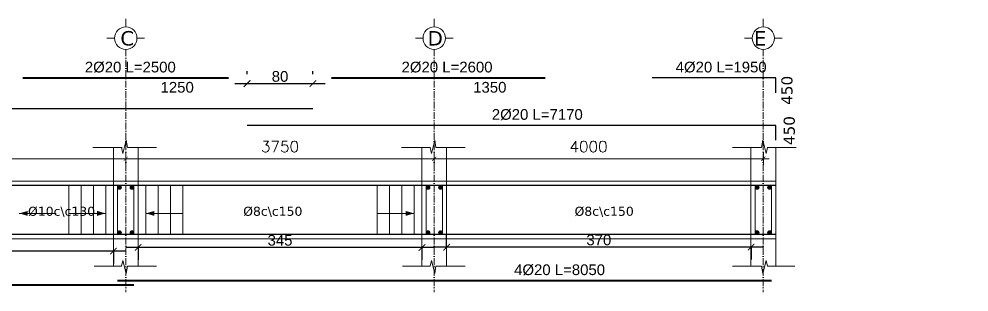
# Model space of a CAD drawing. Header units: inches. Extents: x -26151 to 62940, y -10194 to 246332.
# Drawn here: x -809 to 346, y 127007 to 127339 of the extents above; entities that cross this region are included whole.
import ezdxf

# ---------------------------------------------------------------- set-up
doc = ezdxf.new("R2010")
doc.units = ezdxf.units.IN
doc.header["$LTSCALE"] = 0.7
doc.header["$MEASUREMENT"] = 0
doc.linetypes.add('ACAD_ISO10W100', pattern=[18, 12, -3, 0, -3])
doc.layers.get('0').update_dxf_attribs({"lineweight": 13})
doc.layers.get('Defpoints').update_dxf_attribs({"lineweight": 5})
for name, color, linetype, lineweight in [('axis', 254, 'ACAD_ISO10W100', 9), ('BEAM FRAME', 5, 'Continuous', 18), ('COLUMN', 4, 'Continuous', 20), ('elevline', 30, 'Continuous', 20), ('FRAME 070', 5, 'Continuous', 60), ('hach', 9, 'Continuous', 9), ('hatch', 9, 'Continuous', 9), ('renforcment', 141, 'Continuous', 40), ('tex', 3, 'Continuous', 25), ('TEXT', 3, 'Continuous', 25), ('top rein. extension', 50, 'Continuous', 20), ('top renforcment', 7, 'Continuous', 40)]:
    doc.layers.add(name, color=color, linetype=linetype, lineweight=lineweight)
doc.styles.add('100', font='romans.shx', dxfattribs={"height": 13.5})
doc.styles.add('romanc', font='verdana.ttf', dxfattribs={"height": 250})
doc.styles.get("Standard").update_dxf_attribs({"font": 'arial.ttf', "height": 13})
doc.dimstyles.new('100', dxfattribs={"dimtxt": 13.5, "dimasz": 5, "dimexe": 7, "dimexo": 7, "dimgap": 8, "dimtad": 1, "dimdec": 0, "dimlfac": 10, "dimzin": 4, "dimdsep": 46, "dimtxsty": '100', "dimblk": 'ARCHTICK', "dimcen": 0.09, "dimdle": 7, "dimclrd": 1, "dimclre": 8, "dimclrt": 2, "dimadec": 0, "dimazin": 1, "dimtfac": 1, "dimtdec": 0, "dimtix": 1, "dimtofl": 0, "dimtmove": 0, "dimatfit": 3, "dimldrblk": 'ARCHTICK', "dimfxl": 0, "dimtolj": 1, "dimtzin": 0, "dimlwd": -1, "dimlwe": -1, "dimarcsym": 0})
doc.dimstyles.get("Standard").update_dxf_attribs({"dimtxt": 13, "dimasz": 5, "dimexe": 0.18, "dimexo": 0.0625, "dimgap": 6, "dimtad": 1, "dimdec": 0, "dimlfac": 10, "dimzin": 0, "dimdsep": 46, "dimtxsty": 'Standard', "dimblk": 'ARCHTICK', "dimcen": 0.09, "dimse1": 1, "dimse2": 1, "dimclrd": 1, "dimclre": 7, "dimclrt": 3, "dimadec": 0, "dimazin": 0, "dimtfac": 1, "dimtdec": 0, "dimtix": 1, "dimtofl": 0, "dimtmove": 0, "dimatfit": 3, "dimldrblk": 'ARCHTICK', "dimfxl": 0, "dimtolj": 1, "dimtzin": 0, "dimarcsym": 0})
doc.dimstyles.new('STANDARD$0', dxfattribs={"dimscale": 0, "dimtxt": 50, "dimasz": 8, "dimexe": 15, "dimexo": 0.0625, "dimgap": 2, "dimtad": 1, "dimdec": 0, "dimzin": 0, "dimdsep": 46, "dimtxsty": 'Standard', "dimblk1": 'ARCHTICK', "dimblk2": 'ARCHTICK', "dimsah": 1, "dimcen": 0.09, "dimdle": 15, "dimclrd": 3, "dimclre": 3, "dimclrt": 3, "dimazin": 0, "dimtfac": 1, "dimtdec": 0, "dimtofl": 0, "dimtmove": 1, "dimatfit": 3, "dimldrblk": 'ARCHTICK', "dimfxl": 0, "dimtolj": 1, "dimtzin": 0, "dimarcsym": 0})

# ---------------------------------------------------------------- blocks, each defined once
blk = doc.blocks.new('*D1638')
at = {"layer": 'Defpoints', "color": 0, "lineweight": 30, "transparency": 16777216}
for p in [(-1289.1, 127219.3, -167.8), (-89.1, 127229.3), (-89.1, 127219.3, 33.7)]:
    blk.add_point(p, dxfattribs=at)
at = {"layer": 'TEXT', "color": 3, "transparency": 16777216, "insert": (-1143.2, 127242.3), "char_height": 13, "attachment_point": 5}
blk.add_mtext('\\A1;2%%C20 L=12000', dxfattribs=at)
blk = doc.blocks.new('_ArchTick')
at = {"color": 0, "linetype": 'ByBlock', "lineweight": 0, "const_width": 0.15}
blk.add_lwpolyline([(-0.5, -0.5), (0.5, 0.5)], dxfattribs=at)
blk = doc.blocks.new('*D1640')
at = {"color": 8, "transparency": 16777216}
for p, q in [((-679.1, 127162.1), (-679.1, 127175.7)), ((-304.1, 127159.8), (-304.1, 127175.7))]:
    blk.add_line(p, q, dxfattribs=at)
at = {"color": 1, "transparency": 16777216}
blk.add_line((-686.1, 127168.7), (-297.1, 127168.7), dxfattribs=at)
at = {"layer": 'Defpoints', "color": 0, "transparency": 16777216}
for p in [(-304.1, 127168.7), (-679.1, 127155.1), (-304.1, 127152.8)]:
    blk.add_point(p, dxfattribs=at)
at = {"color": 1, "transparency": 16777216, "xscale": 5, "yscale": 5, "zscale": 5, "rotation": 180}
blk.add_blockref('_ArchTick', (-679.1, 127168.7), dxfattribs=at)
at = {"color": 1, "transparency": 16777216, "xscale": 5, "yscale": 5, "zscale": 5}
blk.add_blockref('_ArchTick', (-304.1, 127168.7), dxfattribs=at)
at = {"color": 2, "lineweight": 30, "transparency": 16777216, "insert": (-491.6, 127183.5), "char_height": 13.5, "attachment_point": 5, "style": '100'}
blk.add_mtext('\\A1;3750', dxfattribs=at)
blk = doc.blocks.new('*D1641')
at = {"layer": 'Defpoints', "color": 0, "lineweight": 30, "transparency": 16777216}
for p in [(-689.1, 127020.5, -37100.9), (-689.1, 127020.5), (105.9, 127020.5, -13652.7)]:
    blk.add_point(p, dxfattribs=at)
at = {"layer": 'TEXT', "color": 3, "transparency": 16777216, "insert": (-151.8, 127033.5), "char_height": 13, "attachment_point": 5}
blk.add_mtext('\\A1;4%%C20 L=8050', dxfattribs=at)
blk = doc.blocks.new('*D1642')
at = {"layer": 'Defpoints', "color": 0, "lineweight": 30, "transparency": 16777216}
for p in [(-1604.1, 127015.4, -37100.9), (-1604.1, 127015.4), (-669.1, 127015.4, -13652.7)]:
    blk.add_point(p, dxfattribs=at)
at = {"layer": 'TEXT', "color": 3, "transparency": 16777216, "insert": (-927.7, 127028.4), "char_height": 13, "attachment_point": 5}
blk.add_mtext('\\A1;2%%C20 L=9400', dxfattribs=at)
blk = doc.blocks.new('*D1643')
at = {"color": 8, "transparency": 16777216}
for p, q in [((-1054.1, 127162.4), (-1054.1, 127175.7)), ((-679.1, 127161.1), (-679.1, 127175.7))]:
    blk.add_line(p, q, dxfattribs=at)
at = {"color": 1, "transparency": 16777216}
blk.add_line((-1061.1, 127168.7), (-672.1, 127168.7), dxfattribs=at)
at = {"layer": 'Defpoints', "color": 0, "transparency": 16777216}
for p in [(-679.1, 127168.7), (-1054.1, 127155.4), (-679.1, 127154.1)]:
    blk.add_point(p, dxfattribs=at)
at = {"color": 1, "transparency": 16777216, "xscale": 5, "yscale": 5, "zscale": 5, "rotation": 180}
blk.add_blockref('_ArchTick', (-1054.1, 127168.7), dxfattribs=at)
at = {"color": 1, "transparency": 16777216, "xscale": 5, "yscale": 5, "zscale": 5}
blk.add_blockref('_ArchTick', (-679.1, 127168.7), dxfattribs=at)
at = {"color": 2, "lineweight": 30, "transparency": 16777216, "insert": (-866.6, 127183.5), "char_height": 13.5, "attachment_point": 5, "style": '100'}
blk.add_mtext('\\A1;3750', dxfattribs=at)
blk = doc.blocks.new('*D1646')
at = {"layer": 'Defpoints', "color": 0, "lineweight": 30, "transparency": 16777216}
for p in [(-804.1, 127266.9, -203.1), (-804.1, 127266.9), (-554.1, 127266.9, -189.9)]:
    blk.add_point(p, dxfattribs=at)
at = {"layer": 'TEXT', "color": 3, "transparency": 16777216, "insert": (-673.6, 127279.9), "char_height": 13, "attachment_point": 5}
blk.add_mtext('\\A1;2%%C20 L=2500', dxfattribs=at)
blk = doc.blocks.new('*D1647')
at = {"layer": 'Defpoints', "color": 0, "lineweight": 30, "transparency": 16777216}
for p in [(-679.1, 127265.3), (-554.1, 127265.3), (-554.1, 127242.9)]:
    blk.add_point(p, dxfattribs=at)
at = {"layer": 'TEXT', "color": 3, "transparency": 16777216, "insert": (-616.6, 127255.5), "char_height": 13, "attachment_point": 5}
blk.add_mtext('\\A1;1250', dxfattribs=at)
blk = doc.blocks.new('*D1650')
at = {"color": 8, "transparency": 16777216}
for p, q in [((-304.1, 127159.8), (-304.1, 127175.7)), ((95.9, 127161.1), (95.9, 127175.7))]:
    blk.add_line(p, q, dxfattribs=at)
at = {"color": 1, "transparency": 16777216}
blk.add_line((102.9, 127168.7), (-311.1, 127168.7), dxfattribs=at)
at = {"layer": 'Defpoints', "color": 0, "transparency": 16777216}
for p in [(-304.1, 127168.7), (-304.1, 127152.8), (95.9, 127154.1)]:
    blk.add_point(p, dxfattribs=at)
at = {"color": 1, "transparency": 16777216, "xscale": 5, "yscale": 5, "zscale": 5, "rotation": 180}
blk.add_blockref('_ArchTick', (-304.1, 127168.7), dxfattribs=at)
at = {"color": 1, "transparency": 16777216, "xscale": 5, "yscale": 5, "zscale": 5}
blk.add_blockref('_ArchTick', (95.9, 127168.7), dxfattribs=at)
at = {"color": 2, "lineweight": 30, "transparency": 16777216, "insert": (-116.6, 127183.5), "char_height": 13.5, "attachment_point": 5, "style": '100'}
blk.add_mtext('\\A1;4000', dxfattribs=at)
blk = doc.blocks.new('*D1651')
at = {"layer": 'Defpoints', "color": 0, "lineweight": 30, "transparency": 16777216}
for p in [(-39.1, 127266.9, -203.1), (-39.1, 127266.9), (345.9, 127266.9, -189.9)]:
    blk.add_point(p, dxfattribs=at)
at = {"layer": 'TEXT', "color": 3, "transparency": 16777216, "insert": (44.6, 127279.9), "char_height": 13, "attachment_point": 5}
blk.add_mtext('\\A1;4%%C20 L=1950', dxfattribs=at)
blk = doc.blocks.new('*D1654')
at = {"layer": 'Defpoints', "color": 0, "lineweight": 30, "transparency": 16777216}
for p in [(-429.1, 127266.9, -203.1), (-429.1, 127266.9), (-169.1, 127266.9, -189.9)]:
    blk.add_point(p, dxfattribs=at)
at = {"layer": 'TEXT', "color": 3, "transparency": 16777216, "insert": (-288.6, 127279.9), "char_height": 13, "attachment_point": 5}
blk.add_mtext('\\A1;2%%C20 L=2600', dxfattribs=at)
blk = doc.blocks.new('*D1655')
at = {"layer": 'Defpoints', "color": 0, "lineweight": 30, "transparency": 16777216}
for p in [(-304.1, 127265.3), (-169.1, 127265.3), (-169.1, 127242.9)]:
    blk.add_point(p, dxfattribs=at)
at = {"layer": 'TEXT', "color": 3, "transparency": 16777216, "insert": (-236.6, 127255.5), "char_height": 13, "attachment_point": 5}
blk.add_mtext('\\A1;1350', dxfattribs=at)
blk = doc.blocks.new('*D1661')
at = {"layer": 'Defpoints', "color": 0, "linetype": 'ByBlock', "transparency": 16777216}
for p in [(80.9, 127071.4), (-289.1, 127061.3), (-289.1, 127061.3)]:
    blk.add_point(p, dxfattribs=at)
at = {"layer": 'hach', "color": 3, "lineweight": -2, "transparency": 16777216}
for p, q in [((-289.1, 127061.3), (-289.1, 127076.3)), ((95.9, 127061.3), (-304.1, 127061.3)), ((80.9, 127062.3), (80.9, 127046.3))]:
    blk.add_line(p, q, dxfattribs=at)
at = {"layer": 'hach', "color": 3, "linetype": 'ByBlock', "lineweight": -2, "transparency": 16777216, "xscale": 8, "yscale": 8, "zscale": 8, "rotation": 180}
blk.add_blockref('_ArchTick', (-289.1, 127061.3), dxfattribs=at)
at = {"layer": 'hach', "color": 3, "linetype": 'ByBlock', "lineweight": -2, "transparency": 16777216, "xscale": 8, "yscale": 8, "zscale": 8}
blk.add_blockref('_ArchTick', (80.9, 127061.3), dxfattribs=at)
at = {"layer": 'hach', "color": 3, "linetype": 'ByBlock', "lineweight": 30, "transparency": 16777216, "insert": (-104.1, 127069.9), "char_height": 13, "attachment_point": 5}
blk.add_mtext('\\A1;370', dxfattribs=at)
blk = doc.blocks.new('*D1662')
at = {"layer": 'Defpoints', "color": 0, "linetype": 'ByBlock', "transparency": 16777216}
for p in [(-664.1, 127071.4), (-319.1, 127071.4), (-664.1, 127060.8)]:
    blk.add_point(p, dxfattribs=at)
at = {"layer": 'hach', "color": 3, "lineweight": -2, "transparency": 16777216}
for p, q in [((-304.1, 127060.8), (-679.1, 127060.8)), ((-664.1, 127061.9), (-664.1, 127045.8)), ((-319.1, 127061.9), (-319.1, 127045.8))]:
    blk.add_line(p, q, dxfattribs=at)
at = {"layer": 'hach', "color": 3, "linetype": 'ByBlock', "lineweight": -2, "transparency": 16777216, "xscale": 8, "yscale": 8, "zscale": 8, "rotation": 180}
blk.add_blockref('_ArchTick', (-664.1, 127060.8), dxfattribs=at)
at = {"layer": 'hach', "color": 3, "linetype": 'ByBlock', "lineweight": -2, "transparency": 16777216, "xscale": 8, "yscale": 8, "zscale": 8}
blk.add_blockref('_ArchTick', (-319.1, 127060.8), dxfattribs=at)
at = {"layer": 'hach', "color": 3, "linetype": 'ByBlock', "lineweight": 30, "transparency": 16777216, "insert": (-491.6, 127069.5), "char_height": 13, "attachment_point": 5}
blk.add_mtext('\\A1;345', dxfattribs=at)
blk = doc.blocks.new('*D1663')
at = {"layer": 'Defpoints', "color": 0, "linetype": 'ByBlock', "transparency": 16777216}
for p in [(-1039.1, 127071.4), (-694.1, 127071.4), (-1039.1, 127056.3)]:
    blk.add_point(p, dxfattribs=at)
at = {"layer": 'hach', "color": 3, "lineweight": -2, "transparency": 16777216}
for p, q in [((-679.1, 127056.3), (-1054.1, 127056.3)), ((-1039.1, 127057.3), (-1039.1, 127041.3)), ((-694.1, 127057.3), (-694.1, 127041.3))]:
    blk.add_line(p, q, dxfattribs=at)
at = {"layer": 'hach', "color": 3, "linetype": 'ByBlock', "lineweight": -2, "transparency": 16777216, "xscale": 8, "yscale": 8, "zscale": 8, "rotation": 180}
blk.add_blockref('_ArchTick', (-1039.1, 127056.3), dxfattribs=at)
at = {"layer": 'hach', "color": 3, "linetype": 'ByBlock', "lineweight": -2, "transparency": 16777216, "xscale": 8, "yscale": 8, "zscale": 8}
blk.add_blockref('_ArchTick', (-694.1, 127056.3), dxfattribs=at)
at = {"layer": 'hach', "color": 3, "linetype": 'ByBlock', "lineweight": 30, "transparency": 16777216, "insert": (-866.6, 127064.9), "char_height": 13, "attachment_point": 5}
blk.add_mtext('\\A1;345', dxfattribs=at)
blk = doc.blocks.new('*D1666')
at = {"layer": 'Defpoints', "color": 0, "linetype": 'ByBlock', "lineweight": 30, "transparency": 16777216}
for p in [(-451.6, 127260.1), (-531.6, 127229.3, -217.9), (-451.6, 127229.3, -217.9)]:
    blk.add_point(p, dxfattribs=at)
at = {"layer": 'hach', "color": 3, "lineweight": -2, "transparency": 16777216}
for p, q in [((-531.6, 127271.7), (-531.6, 127275.1)), ((-451.6, 127271.7), (-451.6, 127275.1)), ((-546.6, 127260.1), (-436.6, 127260.1))]:
    blk.add_line(p, q, dxfattribs=at)
at = {"layer": 'hach', "color": 3, "linetype": 'ByBlock', "lineweight": -2, "transparency": 16777216, "xscale": 8, "yscale": 8, "zscale": 8, "rotation": 180}
blk.add_blockref('_ArchTick', (-531.6, 127260.1), dxfattribs=at)
at = {"layer": 'hach', "color": 3, "linetype": 'ByBlock', "lineweight": -2, "transparency": 16777216, "xscale": 8, "yscale": 8, "zscale": 8}
blk.add_blockref('_ArchTick', (-451.6, 127260.1), dxfattribs=at)
at = {"layer": 'hach', "color": 3, "linetype": 'ByBlock', "lineweight": 30, "transparency": 16777216, "insert": (-491.6, 127268.7), "char_height": 13, "attachment_point": 5}
blk.add_mtext('\\A1;80', dxfattribs=at)
blk = doc.blocks.new('*D1667')
at = {"layer": 'Defpoints', "color": 0, "lineweight": 30, "transparency": 16777216}
for p in [(-488.3, 127209.3, 24.9), (-488.3, 127209.3), (228.6, 127209.3, -167.8)]:
    blk.add_point(p, dxfattribs=at)
at = {"layer": 'TEXT', "color": 3, "transparency": 16777216, "insert": (-178.9, 127222.3), "char_height": 13, "attachment_point": 5}
blk.add_mtext('\\A1;2%%C20 L=7170', dxfattribs=at)

msp = doc.modelspace()

# ---------------------------------------------------------------- hatches: boundary and pattern name
at = {"layer": 'elevline'}
for points in [[(-684.39, 127134.04, 1), (-689.14, 127134.04, 1)], [(-673.9, 127134.04, -1), (-669.14, 127134.04, -1)], [(-309.39, 127134.04, 1), (-314.14, 127134.04, 1)], [(-298.9, 127134.04, -1), (-294.14, 127134.04, -1)], [(90.61, 127134.04, 1), (85.86, 127134.04, 1)], [(101.1, 127134.04, -1), (105.86, 127134.04, -1)], [(-684.39, 127078.8, -1), (-689.14, 127078.8, -1)], [(-673.9, 127078.8, 1), (-669.14, 127078.8, 1)], [(-309.39, 127078.8, -1), (-314.14, 127078.8, -1)], [(-298.9, 127078.8, 1), (-294.14, 127078.8, 1)], [(90.61, 127078.8, -1), (85.86, 127078.8, -1)], [(101.1, 127078.8, 1), (105.86, 127078.8, 1)]]:
    msp.add_hatch(color=256, dxfattribs=at).paths.add_polyline_path(points)

# ---------------------------------------------------------------- linework, layer by layer
at = {"layer": 'axis'}
for p, q in [((-679.14, 127301.62, -217.91), (-679.14, 127006.68, -217.91)), ((-304.14, 127301.62, -217.91), (-304.14, 127006.68, -217.91)), ((-304.14, 127301.62, -217.91), (-304.14, 127006.68, -217.91)), ((95.86, 127301.62, -217.91), (95.86, 127006.68, -217.91)), ((95.86, 127301.62, -217.91), (95.86, 127006.68, -217.91))]:
    msp.add_line(p, q, dxfattribs=at)
at = {"layer": 'BEAM FRAME'}
for points in [[(-1604.14, 127141.42), (110.86, 127141.42)], [(110.86, 127071.42), (-1604.14, 127071.42)]]:
    msp.add_lwpolyline(points, dxfattribs=at)
at = {"layer": 'COLUMN', "lineweight": 20}
for p, q in [((-694.14, 127182.35), (-694.14, 127141.42)), ((-664.14, 127182.35), (-664.14, 127141.42)), ((-319.14, 127182.35), (-319.14, 127141.42)), ((-289.14, 127182.35), (-289.14, 127141.42)), ((80.86, 127182.35), (80.86, 127141.42)), ((110.86, 127182.35), (110.86, 127141.42)), ((-694.14, 127038), (-694.14, 127071.42)), ((-664.14, 127038), (-664.14, 127071.42)), ((-319.14, 127038), (-319.14, 127071.42)), ((-289.14, 127038), (-289.14, 127071.42)), ((80.86, 127038), (80.86, 127071.42)), ((110.86, 127038), (110.86, 127071.42))]:
    msp.add_line(p, q, dxfattribs=at)
at = {"layer": 'elevline'}
for p, q in [((-748.41, 127076.42, -217.91), (-748.41, 127136.42, -217.91)), ((-733.41, 127076.42, -217.91), (-733.41, 127136.42, -217.91)), ((-718.41, 127076.42, -217.91), (-718.41, 127136.42, -217.91)), ((-703.45, 127076.42, -217.91), (-703.45, 127136.42, -217.91)), ((-654.83, 127076.42, -217.91), (-654.83, 127136.42, -217.91)), ((-639.87, 127076.42, -217.91), (-639.87, 127136.42, -217.91)), ((-624.87, 127076.42, -217.91), (-624.87, 127136.42, -217.91)), ((-609.87, 127076.42, -217.91), (-609.87, 127136.42, -217.91)), ((-373.41, 127076.42, -217.91), (-373.41, 127136.42, -217.91)), ((-358.41, 127076.42, -217.91), (-358.41, 127136.42, -217.91)), ((-343.41, 127076.42, -217.91), (-343.41, 127136.42, -217.91)), ((-328.45, 127076.42, -217.91), (-328.45, 127136.42, -217.91))]:
    msp.add_line(p, q, dxfattribs=at)
for centre in [(-686.76, 127134.04, -217.91), (-671.52, 127134.04, -217.91), (-311.76, 127134.04, -217.91), (-296.52, 127134.04, -217.91), (88.24, 127134.04, -217.91), (103.48, 127134.04, -217.91), (-686.76, 127078.8, -217.91), (-671.52, 127078.8, -217.91), (-311.76, 127078.8, -217.91), (-296.52, 127078.8, -217.91), (88.24, 127078.8, -217.91), (103.48, 127078.8, -217.91)]:
    msp.add_circle(centre, 2.38, dxfattribs=at)
at = {"layer": 'FRAME 070', "lineweight": 20}
for p, q in [((-678.46, 127191.35), (-682.64, 127175.27)), ((-677.11, 127182.35), (-678.46, 127191.35)), ((-303.46, 127191.35), (-307.64, 127175.27)), ((-302.11, 127182.35), (-303.46, 127191.35)), ((93.82, 127182.35), (95.17, 127191.35)), ((95.17, 127191.35), (99.36, 127175.27)), ((-683.67, 127182.35), (-719.03, 127182.35)), ((-682.64, 127175.27), (-684.15, 127182.35)), ((-641.75, 127182.35), (-677.11, 127182.35)), ((-308.67, 127182.35), (-344.03, 127182.35)), ((-307.64, 127175.27), (-309.15, 127182.35)), ((-266.75, 127182.35), (-302.11, 127182.35)), ((58.47, 127182.35), (93.82, 127182.35)), ((99.36, 127175.27), (100.86, 127182.35)), ((100.39, 127182.35), (135.74, 127182.35)), ((-684.15, 127038), (-717.54, 127038)), ((-682.64, 127045.07), (-684.15, 127038)), ((-678.46, 127029), (-682.64, 127045.07)), ((-677.11, 127038), (-678.46, 127029)), ((-641.75, 127038), (-677.11, 127038)), ((-309.15, 127038), (-342.54, 127038)), ((-307.64, 127045.07), (-309.15, 127038)), ((-303.46, 127029), (-307.64, 127045.07)), ((-302.11, 127038), (-303.46, 127029)), ((-266.75, 127038), (-302.11, 127038)), ((58.47, 127038), (93.82, 127038)), ((93.82, 127038), (95.17, 127029)), ((95.17, 127029), (99.36, 127045.07)), ((99.36, 127045.07), (100.86, 127038)), ((100.86, 127038), (134.25, 127038))]:
    msp.add_line(p, q, dxfattribs=at)
at = {"layer": 'FRAME 070', "lineweight": 15, "elevation": -217.91}
for points in [[(-664.14, 127071.42), (-694.14, 127071.42), (-694.14, 127141.42), (-664.14, 127141.42)], [(-289.14, 127071.42), (-319.14, 127071.42), (-319.14, 127141.42), (-289.14, 127141.42)], [(80.86, 127071.42), (110.86, 127071.42), (110.86, 127141.42), (80.86, 127141.42)]]:
    msp.add_lwpolyline(points, close=True, dxfattribs=at)
at = {"layer": 'hach', "color": 1, "linetype": 'ByBlock'}
msp.add_line((110.86, 127209.3), (110.86, 127191.3), dxfattribs=at)
at = {"layer": 'hach', "color": 0, "linetype": 'ByBlock', "lineweight": 30, "elevation": -217.91}
for points in [[(110.86, 127248.86), (110.86, 127266.86), (-39.14, 127266.86)], [(-451.64, 127229.3), (-1604.14, 127229.3), (-1604.14, 127211.3)]]:
    msp.add_lwpolyline(points, dxfattribs=at)
at = {"layer": 'hach', "color": 1, "linetype": 'ByBlock'}
msp.add_lwpolyline([(110.86, 127209.3), (-531.64, 127209.3)], dxfattribs=at)
at = {"layer": 'hach', "color": 0, "linetype": 'ByBlock', "lineweight": 30}
msp.add_lwpolyline([(110.86, 127191.3), (110.86, 127209.3), (-531.64, 127209.3)], dxfattribs=at)
at = {"layer": 'hatch'}
for p, q in [((-679.14, 127338.59, -217.91), (-679.14, 127328.86, -217.91)), ((-304.14, 127338.59, -217.91), (-304.14, 127328.86, -217.91)), ((95.86, 127338.59, -217.91), (95.86, 127328.86, -217.91)), ((-702.07, 127315.11, -217.91), (-692.33, 127315.11, -217.91)), ((-656.22, 127315.11, -217.91), (-665.95, 127315.11, -217.91)), ((-327.07, 127315.11, -217.91), (-317.33, 127315.11, -217.91)), ((-281.22, 127315.11, -217.91), (-290.95, 127315.11, -217.91)), ((72.93, 127315.11, -217.91), (82.67, 127315.11, -217.91)), ((118.78, 127315.11, -217.91), (109.05, 127315.11, -217.91))]:
    msp.add_line(p, q, dxfattribs=at)
for centre in [(-679.14, 127315.24, -217.91), (-304.14, 127315.24, -217.91), (95.86, 127315.24, -217.91)]:
    msp.add_circle(centre, 13.62, dxfattribs=at)
at = {"layer": 'renforcment', "lineweight": 30}
msp.add_lwpolyline([(-1604.14, 127136.42), (110.86, 127136.42)], dxfattribs=at)
at = {"layer": 'renforcment', "lineweight": -2}
msp.add_lwpolyline([(110.86, 127076.42), (-1604.14, 127076.42)], dxfattribs=at)
at = {"layer": 'top rein. extension'}
for p, q in [((-808.81, 127102.26, -217.91), (-763.85, 127102.26, -217.91)), ((-703.45, 127102.26, -217.91), (-748.41, 127102.26, -217.91)), ((-654.83, 127102.26, -217.91), (-609.87, 127102.26, -217.91)), ((-328.45, 127102.26, -217.91), (-373.41, 127102.26, -217.91))]:
    msp.add_line(p, q, dxfattribs=at)
for points in [[(-798.34, 127105.26, -217.91), (-808.46, 127102.26, -217.91), (-798.34, 127099.26, -217.91)], [(-713.93, 127105.26, -217.91), (-703.8, 127102.26, -217.91), (-713.93, 127099.26, -217.91)], [(-644.36, 127105.26, -217.91), (-654.48, 127102.26, -217.91), (-644.36, 127099.26, -217.91)], [(-338.93, 127105.26, -217.91), (-328.8, 127102.26, -217.91), (-338.93, 127099.26, -217.91)]]:
    msp.add_solid(points, dxfattribs=at)
at = {"layer": 'top renforcment'}
for p, q in [((-1604.14, 127015.43, -217.91), (-669.14, 127015.43, -217.91)), ((-689.14, 127020.55, -217.91), (105.86, 127020.55, -217.91))]:
    msp.add_line(p, q, dxfattribs=at)
at = {"layer": 'top renforcment', "elevation": -217.91}
for points in [[(-804.14, 127266.86), (-554.14, 127266.86)], [(-429.14, 127266.86), (-169.14, 127266.86)]]:
    msp.add_lwpolyline(points, dxfattribs=at)
at = {"layer": 'top renforcment', "lineweight": 15, "elevation": -217.91}
for points in [[(-669.14, 127076.42), (-689.14, 127076.42), (-689.14, 127136.42), (-669.14, 127136.42)], [(-294.14, 127076.42), (-314.14, 127076.42), (-314.14, 127136.42), (-294.14, 127136.42)], [(85.86, 127076.42), (105.86, 127076.42), (105.86, 127136.42), (85.86, 127136.42)]]:
    msp.add_lwpolyline(points, close=True, dxfattribs=at)

# ---------------------------------------------------------------- texts
at = {"layer": 'tex', "style": 'romanc'}
for s, p in [('%%C10c\\c130', (-797.91, 127099.35, -33654.09)), ('%%C8c\\c150', (-536.38, 127099.35, -33654.09)), ('%%C8c\\c150', (-133.59, 127099.35, -33654.09))]:
    msp.add_text(s, height=11, dxfattribs=at).set_placement(p)
at = {"layer": 'TEXT', "style": 'romanc'}
for s, p in [('C', (-685.74, 127306.31, -217.91)), ('D', (-312.26, 127306.31, -217.91)), ('E', (84.38, 127306.31, -217.91))]:
    msp.add_text(s, height=17.6, dxfattribs=at).set_placement(p)
for p in [(131.27, 127234.18, -73175.05), (134.07, 127185.22, -73175.05)]:
    msp.add_text('450', height=13.5, rotation=90, dxfattribs=at).set_placement(p)

# ---------------------------------------------------------------- dimensions: what is measured, and where the dimension line sits
at = {"lineweight": 30}
for base, p1, p2, picture, middle in [((-679.14, 127168.72, -217.91), (-1054.14, 127155.37, -217.91), (-679.14, 127154.15, -217.91), '*D1643', (-866.64, 127168.72, -217.91)), ((-304.14, 127168.72, -217.91), (-679.14, 127155.13, -217.91), (-304.14, 127152.81, -217.91), '*D1640', (-491.64, 127168.72, -217.91))]:
    dim = msp.add_linear_dim(base=base, p1=p1, p2=p2, dimstyle='100', dxfattribs=at)
    dim.commit()
    dim.dimension.update_dxf_attribs({"geometry": picture, "text_midpoint": middle, "dimtype": 160})
dim = msp.add_linear_dim(base=(-304.14, 127168.72, -217.91), p1=(95.86, 127154.15, -217.91), p2=(-304.14, 127152.81, -217.91), angle=180, dimstyle='100', dxfattribs=at)
dim.commit()
dim.dimension.update_dxf_attribs({"geometry": '*D1650', "text_midpoint": (-116.64, 127168.72, -217.91), "dimtype": 160})
at = {"layer": 'hach', "color": 6, "linetype": 'ByBlock', "lineweight": 30}
dim = msp.add_linear_dim(base=(-451.64, 127260.05), p1=(-531.64, 127229.3, -217.91), p2=(-451.64, 127229.3, -217.91), dimstyle='STANDARD$0', override={"dimscale": 1, "dimfxl": 1.25}, dxfattribs=at)
dim.commit()
dim.dimension.update_dxf_attribs({"geometry": '*D1666', "text_midpoint": (-491.64, 127268.69)})
at = {"layer": 'hach', "linetype": 'ByBlock', "lineweight": 30}
for base, p1, p2, picture, middle in [((-1039.14, 127056.3), (-694.14, 127071.42), (-1039.14, 127071.42), '*D1663', (-866.64, 127064.94)), ((-664.14, 127060.82), (-319.14, 127071.42), (-664.14, 127071.42), '*D1662', (-491.64, 127069.46))]:
    dim = msp.add_linear_dim(base=base, p1=p1, p2=p2, dimstyle='STANDARD$0', override={"dimscale": 1}, dxfattribs=at)
    dim.commit()
    dim.dimension.update_dxf_attribs({"geometry": picture, "text_midpoint": middle})
dim = msp.add_linear_dim(base=(-289.14, 127061.28), p1=(80.86, 127071.42), p2=(-289.14, 127061.28), dimstyle='STANDARD$0', override={"dimscale": 1}, dxfattribs=at)
dim.commit()
dim.dimension.update_dxf_attribs({"geometry": '*D1661', "text_midpoint": (-104.14, 127061.28), "dimtype": 160})
at = {"layer": 'TEXT'}
for base, p1, p2, angle, text, picture, middle in [((-804.14, 127266.86, -217.91), (-554.14, 127266.86, -407.78), (-804.14, 127266.86, -421.05), 180, '2%%C20 L=<>', '*D1646', (-673.58, 127266.86, -217.91)), ((-429.14, 127266.86, -217.91), (-169.14, 127266.86, -407.78), (-429.14, 127266.86, -421.05), 180, '2%%C20 L=<>', '*D1654', (-288.58, 127266.86, -217.91)), ((-39.14, 127266.86, -217.91), (345.86, 127266.86, -407.78), (-39.14, 127266.86, -421.05), 180, '4%%C20 L=1950', '*D1651', (44.57, 127266.86, -217.91)), ((-89.14, 127229.3, -217.91), (-1289.11, 127219.3, -385.67), (-89.14, 127219.3, -184.17), 0, '2%%C20 L=<>', '*D1638', (-1143.21, 127229.3, -217.91)), ((-488.33, 127209.3, -217.91), (228.64, 127209.3, -385.67), (-488.33, 127209.3, -192.96), 180, '2%%C20 L=<>', '*D1667', (-178.9, 127209.3, -217.91)), ((-1604.14, 127015.43, 12149.06), (-669.14, 127015.43, -1503.63), (-1604.14, 127015.43, -24951.83), 180, '2%%C20 L=9400', '*D1642', (-927.71, 127015.43, 12149.06)), ((-689.14, 127020.55, 12149.06), (105.86, 127020.55, -1503.63), (-689.14, 127020.55, -24951.83), 180, '4%%C20 L=8050', '*D1641', (-151.83, 127020.55, 12149.06))]:
    dim = msp.add_linear_dim(base=base, p1=p1, p2=p2, angle=angle, text=text, dimstyle='Standard', override={"dimsd1": 1, "dimsd2": 1, "dimfxl": 0.1, "dimfxlon": 1}, dxfattribs=at)
    dim.commit()
    dim.dimension.update_dxf_attribs({"geometry": picture, "text_midpoint": middle, "dimtype": 161})
for base, p1, p2, picture, middle in [((-554.14, 127242.9, -217.91), (-679.14, 127265.29, -217.91), (-554.14, 127265.29, -217.91), '*D1647', (-616.64, 127255.53, -217.91)), ((-169.14, 127242.9, -217.91), (-304.14, 127265.29, -217.91), (-169.14, 127265.29, -217.91), '*D1655', (-236.64, 127255.54, -217.91))]:
    dim = msp.add_linear_dim(base=base, p1=p1, p2=p2, dimstyle='Standard', override={"dimsd1": 1, "dimsd2": 1, "dimfxl": 0.1, "dimfxlon": 1}, dxfattribs=at)
    dim.commit()
    dim.dimension.update_dxf_attribs({"geometry": picture, "text_midpoint": middle})

doc.saveas('drawing.dxf')
